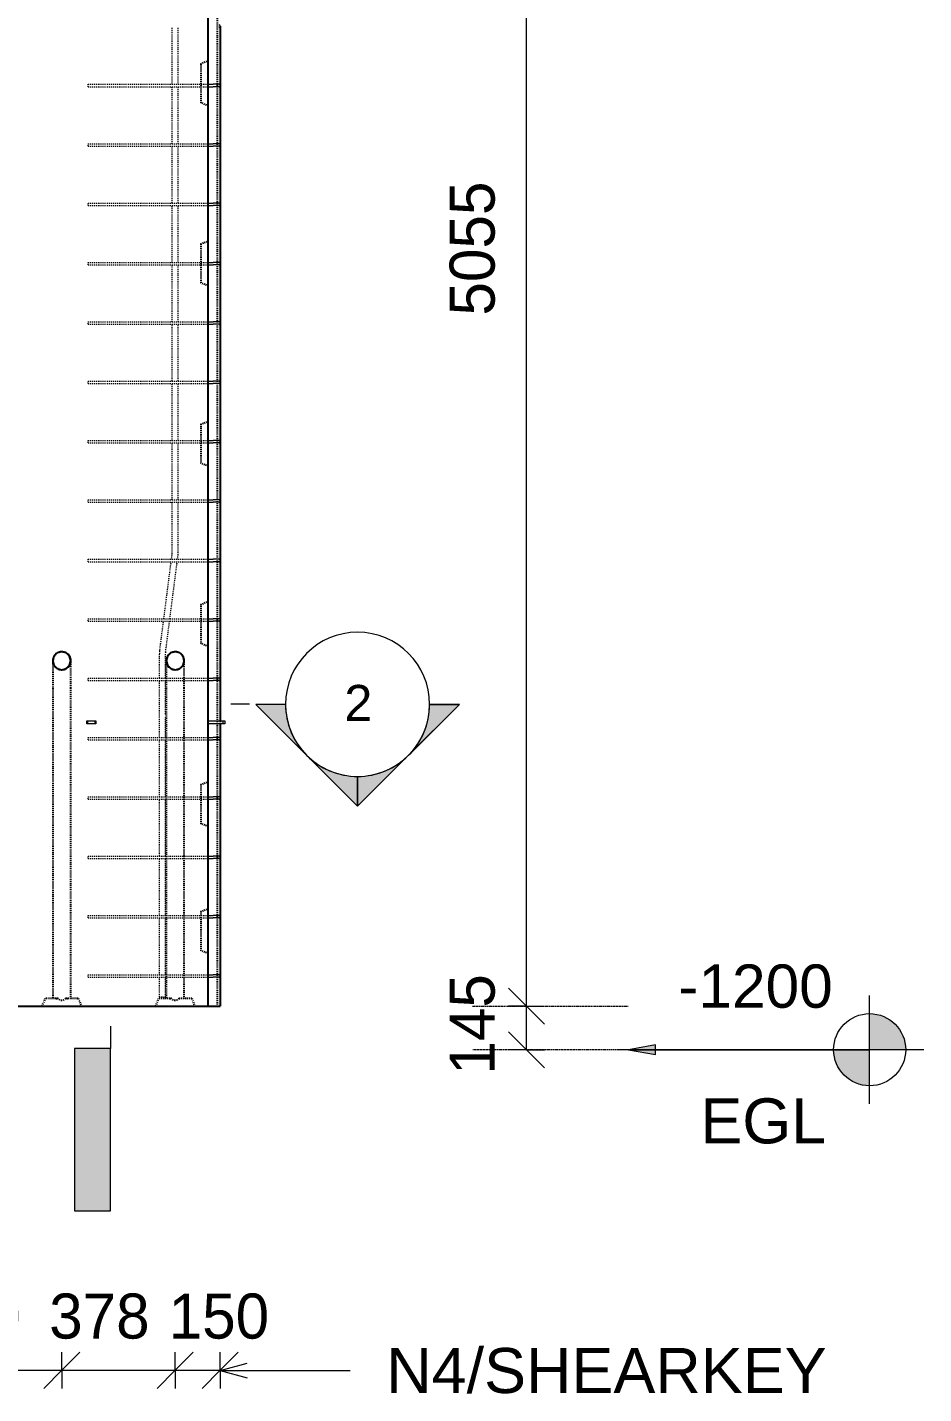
# Model space of a CAD drawing. Header units: millimetres. Extents: x -2679 to 14505, y -2685 to 13006.
# Drawn here: x 4848 to 7834, y -2685 to 1864 of the extents above; entities that cross this region are included whole.
import ezdxf

# ---------------------------------------------------------------- set-up
doc = ezdxf.new("R2010")
doc.units = ezdxf.units.MM
doc.linetypes.add('Dash', pattern=[6.36, 3.18, -3.18])
doc.linetypes.add('Overhead', pattern=[3.97, 2.38, -1.59])
for name, color, linetype, lineweight in [('A-ANNO-DIMS', 211, 'Continuous', 9), ('A-ANNO-DIMS-60', 211, 'Continuous', 9), ('A-FLOR-OVHD', 1, 'Overhead', 18), ('A-GENM', 13, 'Continuous', 18), ('A-WALL', 113, 'Continuous', 25), ('A-WALL-HDLN', 110, 'Dash', 25), ('G-ANNO-DIMS', 111, 'Continuous', 9), ('G-ANNO-SYMB', 111, 'Continuous', 9), ('G-ANNO-TEXT', 231, 'Continuous', 9), ('S-RBAR', 171, 'Continuous', 18)]:
    doc.layers.add(name, color=color, linetype=linetype, lineweight=lineweight)
doc.styles.add('Arial', font='arial.ttf', dxfattribs={"height": 120})
doc.styles.add('Arial_1', font='arial.ttf', dxfattribs={"height": 150})
doc.styles.add('Arial_2', font='arial.ttf', dxfattribs={"height": 144})
doc.styles.add('Nirmala UI Semilight', font='NirmalaS.ttf', dxfattribs={"height": 150})
doc.dimstyles.new('Arrow_Filled_-_2_5_NI_UI', dxfattribs={"dimscale": 304.8, "dimtxt": 157.104592, "dimasz": 0.393701, "dimexe": 0.19685, "dimexo": 0.0625, "dimgap": 0.19685, "dimtad": 1, "dimdec": 4, "dimzin": 0, "dimdsep": 46, "dimtxsty": 'Nirmala UI Semilight', "dimblk1": 'OBLIQUE', "dimblk2": 'OBLIQUE', "dimsah": 1, "dimcen": 0.09, "dimazin": 0, "dimtfac": 1, "dimtdec": 4, "dimtix": 1, "dimtmove": 2, "dimatfit": 3, "dimfxl": 0.19685, "dimfxlon": 1, "dimtvp": 1, "dimtolj": 1, "dimtzin": 0, "dimarcsym": 2})
doc.dimstyles.new('Arrow_Filled_-_2_5_NI_UI_1', dxfattribs={"dimscale": 304.8, "dimtxt": 157.104592, "dimasz": 0.393701, "dimexe": 0.19685, "dimexo": 0.0625, "dimgap": 0.19685, "dimtad": 1, "dimdec": 4, "dimzin": 0, "dimdsep": 46, "dimtxsty": 'Nirmala UI Semilight', "dimblk1": 'OBLIQUE', "dimblk2": 'OBLIQUE', "dimsah": 1, "dimcen": 0.09, "dimazin": 0, "dimtfac": 1, "dimtdec": 4, "dimtix": 1, "dimtmove": 0, "dimatfit": 3, "dimfxl": 0.19685, "dimfxlon": 1, "dimtvp": 1, "dimtolj": 1, "dimtzin": 0, "dimarcsym": 2})

# ---------------------------------------------------------------- blocks, each defined once
blk = doc.blocks.new('RR spread anchor face based - RR-SA-2_5-200-1726821-Elevation Front')
at = {"layer": 'A-GENM'}
for p, q in [((5045.6, 6760), (5048.1, 6760)), ((5045.6, 6750), (5045.6, 6760)), ((5048.1, 6750), (5045.6, 6750)), ((5048.1, 6760), (5073.1, 6760)), ((5048.1, 6760), (5048.1, 6750)), ((5073.1, 6750), (5048.1, 6750)), ((5073.1, 6760), (5075.6, 6760)), ((5073.1, 6760), (5073.1, 6750)), ((5075.6, 6750), (5073.1, 6750)), ((5075.6, 6760), (5075.6, 6750))]:
    blk.add_line(p, q, dxfattribs=at)
blk = doc.blocks.new('RR spread anchor face based - RR-SA-3_0-200-1726827-Elevation Front')
at = {"layer": 'A-GENM'}
for p, q in [((5450.6, 6760), (5500.6, 6760)), ((5500.6, 6750), (5450.6, 6750)), ((5500.6, 6760), (5505.6, 6760)), ((5500.6, 6750), (5500.6, 6760)), ((5505.6, 6750), (5500.6, 6750)), ((5505.6, 6760), (5505.6, 6750))]:
    blk.add_line(p, q, dxfattribs=at)
blk = doc.blocks.new('Detail View - M_Section Head - Filled SHOP DWG-1002450-Elevation Front')
at = {"layer": 'G-ANNO-SYMB'}
h = blk.add_hatch(color=256, dxfattribs=at)
edge = h.paths.add_edge_path()
edge.add_line((5608.6, -390.2), (5708, -390.2))
edge.add_arc((5948, -390.2), 240, 180, 225)
edge.add_line((5778.3, -559.9), (5608.6, -390.2))
h = blk.add_hatch(color=256, dxfattribs=at)
edge = h.paths.add_edge_path()
edge.add_line((6287.4, -390.2), (6117.7, -559.9))
edge.add_arc((5948, -390.2), 240, 315, 360)
edge.add_line((6188, -390.2), (6287.4, -390.2))
h = blk.add_hatch(color=256, dxfattribs=at)
edge = h.paths.add_edge_path()
edge.add_line((5948, -729.6), (5778.3, -559.9))
edge.add_arc((5948, -390.2), 240, 225, 270)
edge.add_line((5948, -630.2), (5948, -729.6))
h = blk.add_hatch(color=256, dxfattribs=at)
edge = h.paths.add_edge_path()
edge.add_line((5948, -729.6), (5948, -630.2))
edge.add_arc((5948, -390.2), 240, 270, 315)
edge.add_line((6117.7, -559.9), (5948, -729.6))
for p, q in [((5948, -729.6), (5608.6, -390.2)), ((5708, -390.2), (5608.6, -390.2)), ((5608.6, -390.2), (5778.3, -559.9)), ((5708, -390.2), (5608.6, -390.2)), ((5948, -729.6), (6287.4, -390.2)), ((6117.7, -559.9), (6287.4, -390.2)), ((6188, -390.2), (6287.4, -390.2)), ((6287.4, -390.2), (6188, -390.2)), ((5778.3, -559.9), (5948, -729.6)), ((5948, -729.6), (6117.7, -559.9)), ((5948, -630.2), (5948, -729.6)), ((5948, -729.6), (5948, -630.2))]:
    blk.add_line(p, q, dxfattribs=at)
for start, end in [(360, 180), (180, 360), (180, 225), (315, 0), (225, 270), (270, 315)]:
    blk.add_arc((5948, -390.2), 240, start, end, dxfattribs=at)
blk = doc.blocks.new('Detail View - M_Section Tail - Filled Horizontal-14034-Elevation Front')
at = {"layer": 'G-ANNO-SYMB'}
blk.add_hatch(color=256, dxfattribs=at).paths.add_polyline_path([(3118.2, -510.2), (3118.2, -390.2), (2578.2, -390.2), (2578.2, -510.2)])
for p, q in [((2578.2, -510.2), (2578.2, -390.2)), ((2578.2, -390.2), (3118.2, -390.2)), ((3118.2, -390.2), (3118.2, -510.2)), ((3118.2, -510.2), (2578.2, -510.2))]:
    blk.add_line(p, q, dxfattribs=at)
blk = doc.blocks.new('DIMBLOCK4-Elevation Front')
at = {"layer": 'A-ANNO-DIMS-60'}
for p, q in [((4362.6, -2607.4), (4422.6, -2547.4)), ((4362.6, -2607.4), (4362.6, -2547.4)), ((4962.6, -2607.4), (5022.6, -2547.4)), ((4962.6, -2607.4), (4962.6, -2547.4)), ((4362.6, -2607.4), (4302.6, -2667.4)), ((4362.6, -2607.4), (4962.6, -2607.4)), ((4362.6, -2607.4), (4362.6, -2667.4)), ((4962.6, -2607.4), (4902.6, -2667.4)), ((4962.6, -2607.4), (4962.6, -2667.4))]:
    blk.add_line(p, q, dxfattribs=at)
at = {"layer": 'A-ANNO-DIMS-60', "color": 0, "insert": (4491.2, -2351.7), "char_height": 150, "width": 411.328, "attachment_point": 1, "line_spacing_factor": 1.142579, "style": 'Nirmala UI Semilight'}
blk.add_mtext('600', dxfattribs=at)
blk = doc.blocks.new('_Oblique')
at = {"color": 0, "linetype": 'ByBlock', "lineweight": -2}
blk.add_line((-0.5, -0.5), (0.5, 0.5), dxfattribs=at)
blk = doc.blocks.new('DIMBLOCK5-Elevation Front')
at = {"layer": 'A-ANNO-DIMS-60'}
for p, q in [((4962.6, -2607.4), (5022.6, -2547.4)), ((4962.6, -2607.4), (4962.6, -2547.4)), ((5340.6, -2607.4), (5400.6, -2547.4)), ((5340.6, -2607.4), (5340.6, -2547.4)), ((4962.6, -2607.4), (4902.6, -2667.4)), ((4962.6, -2607.4), (5340.6, -2607.4)), ((4962.6, -2607.4), (4962.6, -2667.4)), ((5340.6, -2607.4), (5280.6, -2667.4)), ((5340.6, -2607.4), (5340.6, -2667.4))]:
    blk.add_line(p, q, dxfattribs=at)
at = {"layer": 'A-ANNO-DIMS-60', "color": 0, "insert": (4920.6, -2351.7), "char_height": 150, "width": 404.473, "attachment_point": 1, "line_spacing_factor": 1.142579, "style": 'Nirmala UI Semilight'}
blk.add_mtext('378', dxfattribs=at)
blk = doc.blocks.new('DIMBLOCK6-Elevation Front')
at = {"layer": 'A-ANNO-DIMS-60'}
for p, q in [((5340.6, -2607.4), (5400.6, -2547.4)), ((5340.6, -2607.4), (5340.6, -2547.4)), ((5490.6, -2607.4), (5550.6, -2547.4)), ((5490.6, -2607.4), (5490.6, -2547.4)), ((5340.6, -2607.4), (5280.6, -2667.4)), ((5340.6, -2607.4), (5490.6, -2607.4)), ((5340.6, -2607.4), (5340.6, -2667.4)), ((5490.6, -2607.4), (5430.6, -2667.4)), ((5490.6, -2607.4), (5490.6, -2667.4))]:
    blk.add_line(p, q, dxfattribs=at)
at = {"layer": 'A-ANNO-DIMS-60', "color": 0, "insert": (5318.7, -2351.7), "char_height": 150, "width": 370.196, "attachment_point": 1, "line_spacing_factor": 1.142579, "style": 'Nirmala UI Semilight'}
blk.add_mtext('150', dxfattribs=at)
blk = doc.blocks.new('DIMBLOCK81-Elevation Front')
at = {"layer": 'A-ANNO-DIMS-60'}
for p, q in [((6510.3, -1395), (6450.3, -1335)), ((6510.3, -1395), (6450.3, -1395)), ((6510.3, -1540), (6510.3, -1395)), ((6510.3, -1395), (6570.3, -1455)), ((6510.3, -1395), (6570.3, -1395)), ((6510.3, -1540), (6450.3, -1480)), ((6510.3, -1540), (6450.3, -1540)), ((6510.3, -1540), (6570.3, -1600)), ((6510.3, -1540), (6570.3, -1540))]:
    blk.add_line(p, q, dxfattribs=at)
at = {"layer": 'A-ANNO-DIMS-60', "color": 0, "insert": (6254.6, -1623.2), "char_height": 150, "width": 373.623, "attachment_point": 1, "rotation": 90, "line_spacing_factor": 1.142579, "style": 'Nirmala UI Semilight'}
blk.add_mtext('145', dxfattribs=at)
blk = doc.blocks.new('DIMBLOCK82-Elevation Front')
at = {"layer": 'A-ANNO-DIMS-60'}
for p, q in [((6510.3, 3660), (6450.3, 3720)), ((6510.3, 3660), (6450.3, 3660)), ((6510.3, -1395), (6510.3, 3660)), ((6510.3, 3660), (6570.3, 3600)), ((6510.3, 3660), (6570.3, 3660)), ((6510.3, -1395), (6450.3, -1335)), ((6510.3, -1395), (6450.3, -1395)), ((6510.3, -1395), (6570.3, -1455)), ((6510.3, -1395), (6570.3, -1395))]:
    blk.add_line(p, q, dxfattribs=at)
at = {"layer": 'A-ANNO-DIMS-60', "color": 0, "insert": (6254.6, 904), "char_height": 150, "width": 548.438, "attachment_point": 1, "rotation": 90, "line_spacing_factor": 1.142579, "style": 'Nirmala UI Semilight'}
blk.add_mtext('5055', dxfattribs=at)
blk = doc.blocks.new('Spot Elevations - M_Spot Elevation - Target Filled-10609-Elevation Front')
at = {"layer": 'G-ANNO-DIMS'}
h = blk.add_hatch(color=256, dxfattribs=at)
edge = h.paths.add_edge_path()
edge.add_line((7645.4, 7660), (7765.4, 7660))
edge.add_arc((7645.4, 7660), 120, 0, 90)
edge.add_line((7645.4, 7780), (7645.4, 7660))
h = blk.add_hatch(color=256, dxfattribs=at)
edge = h.paths.add_edge_path()
edge.add_line((7645.4, 7660), (7525.4, 7660))
edge.add_arc((7645.4, 7660), 120, 180, 270)
edge.add_line((7645.4, 7540), (7645.4, 7660))
for p, q in [((7645.4, 7480), (7645.4, 7840)), ((7825.4, 7660), (6805.4, 7660))]:
    blk.add_line(p, q, dxfattribs=at)
blk.add_circle((7645.4, 7660), 120, dxfattribs=at)

msp = doc.modelspace()

# ---------------------------------------------------------------- hatches: boundary and pattern name
at = {"layer": 'G-ANNO-DIMS'}
msp.add_hatch(color=256, dxfattribs=at).paths.add_polyline_path([(6850.56745, -1540), (6940.56745, -1555.86943), (6940.56745, -1524.13057)])

# ---------------------------------------------------------------- linework, layer by layer
at = {"layer": 'A-FLOR-OVHD'}
for p, q in [((6330.56745, -1395), (6850.56745, -1395)), ((6850.56745, -1540), (6330.56745, -1540))]:
    msp.add_line(p, q, dxfattribs=at)
at = {"layer": 'A-WALL'}
for p, q in [((5450.56745, -1395), (5450.56745, 7060)), ((5490.56745, 1867.28659), (5490.56745, 1670.38007)), ((5490.56745, 1669.61993), (5490.56745, 1472.71341)), ((5490.56745, 1471.95326), (5490.56745, 1275.04674)), ((5490.56745, 1274.28659), (5490.56745, 1077.38007)), ((5490.56745, 1076.61993), (5490.56745, 879.71341)), ((5490.56745, 878.95326), (5490.56745, 682.04674)), ((5490.56745, 681.28659), (5490.56745, 484.38007)), ((5490.56745, 483.61993), (5490.56745, 286.71341)), ((5490.56745, 285.95326), (5490.56745, 89.04674)), ((5490.56745, 88.28659), (5490.56745, -108.61993)), ((5490.56745, -109.38007), (5490.56745, -306.28659)), ((5490.56745, -307.04674), (5490.56745, -445)), ((5490.56745, -455), (5490.56745, -503.95326)), ((5490.56745, -504.71341), (5490.56745, -701.61993)), ((5490.56745, -702.38007), (5490.56745, -899.28659)), ((5490.56745, -900.04674), (5490.56745, -1096.95326)), ((5490.56745, -1097.71341), (5490.56745, -1294.61993)), ((5490.56745, -1295.38007), (5490.56745, -1395)), ((3234.56745, -1395), (5490.56745, -1395))]:
    msp.add_line(p, q, dxfattribs=at)
at = {"layer": 'A-WALL', "flags": 128}
for points in [[(4962.56745, -215), (4947.53295, -219.03919), (4936.54692, -230.06909), (4932.56745, -245)], [(4992.56745, -245), (4988.52826, -229.96549), (4977.49836, -218.97947), (4962.56745, -215)], [(5340.56745, -215), (5325.53295, -219.03919), (5314.54692, -230.06909), (5310.56745, -245)], [(5370.56745, -245), (5366.52826, -229.96549), (5355.49836, -218.97947), (5340.56745, -215)], [(4932.56745, -245), (4936.60665, -260.03451), (4947.63655, -271.02053), (4962.56745, -275)], [(4962.56745, -275), (4977.60196, -270.96081), (4988.58799, -259.93091), (4992.56745, -245)], [(4992.56745, -250.72272), (4992.56745, -245.13838), (4992.56745, -245)], [(5310.56745, -245), (5314.60665, -260.03451), (5325.63655, -271.02053), (5340.56745, -275)], [(5340.56745, -275), (5355.60196, -270.96081), (5366.58799, -259.93091), (5370.56745, -245)], [(5370.56745, -250.72272), (5370.56745, -245.13838), (5370.56745, -245)]]:
    msp.add_lwpolyline(points, dxfattribs=at)
at = {"layer": 'A-WALL'}
for centre, start, end in [((4962.56745, -245), 120.83030229, 149.6053058), ((4962.56745, -245), 90.72252687, 119.42229601), ((4962.56745, -245), 61.01869337, 89.26639009), ((4962.56745, -245), 30.83105155, 59.6045335), ((5340.56745, -245), 120.83030229, 149.6053058), ((5340.56745, -245), 90.72252687, 119.42229601), ((5340.56745, -245), 61.01869337, 89.26639009), ((5340.56745, -245), 30.83105155, 59.6045335), ((4962.56745, -245), 150.6727618, 179.61937532), ((4962.56745, -245), 180.42457698, 209.72326815), ((4962.56745, -245), 210.81300667, 239.62313313), ((4962.56745, -245), 241.01713814, 269.26797703), ((4962.56745, -245), 270.72093746, 299.42390155), ((4962.56745, -245), 300.81202935, 329.6241405), ((4962.56745, -245), 0.3777518, 29.77056829), ((4962.56745, -245), 330.71898335, 359.57221129), ((5340.56745, -245), 150.6727618, 179.61937532), ((5340.56745, -245), 180.42457698, 209.72326815), ((5340.56745, -245), 210.81300667, 239.62313313), ((5340.56745, -245), 241.01713814, 269.26797703), ((5340.56745, -245), 270.72093746, 299.42390155), ((5340.56745, -245), 300.81202935, 329.6241405), ((5340.56745, -245), 0.3777518, 29.77056829), ((5340.56745, -245), 330.71898335, 359.57221129)]:
    msp.add_arc(centre, 30, start, end, dxfattribs=at)
at = {"layer": 'A-WALL-HDLN'}
for p, q in [((5480.62415, 3650.4499), (5480.62415, -1395)), ((5425.56745, 1742.50781), (5450.56745, 1752.50781)), ((5425.56745, 1742.50781), (5425.56745, 1612.50781)), ((5450.56745, 1602.50781), (5425.56745, 1612.50781)), ((5425.56745, 1142.50781), (5450.56745, 1152.50781)), ((5425.56745, 1142.50781), (5425.56745, 1012.50781)), ((5450.56745, 1002.50781), (5425.56745, 1012.50781)), ((5425.56745, 542.50781), (5450.56745, 552.50781)), ((5425.56745, 542.50781), (5425.56745, 412.50781)), ((5450.56745, 402.50781), (5425.56745, 412.50781)), ((5425.56745, -57.49219), (5450.56745, -47.49219)), ((5425.56745, -57.49219), (5425.56745, -187.49219)), ((5450.56745, -197.49219), (5425.56745, -187.49219)), ((4932.56745, -335), (4932.56745, -1370)), ((4992.56745, -1370), (4992.56745, -335)), ((5310.56745, -335), (5310.56745, -1370)), ((5370.56745, -1370), (5370.56745, -335)), ((5490.56745, -445.04961), (5490.56745, -454.95039)), ((5425.56745, -657.49219), (5450.56745, -647.49219)), ((5425.56745, -657.49219), (5425.56745, -787.49219)), ((5450.56745, -797.49219), (5425.56745, -787.49219)), ((5425.56745, -1080), (5450.56745, -1070)), ((5425.56745, -1080), (5425.56745, -1210)), ((5450.56745, -1220), (5425.56745, -1210)), ((4897.56745, -1395), (4907.56745, -1370)), ((4950.57788, -1370), (4907.56745, -1370)), ((4943.96517, -1370), (4950.57788, -1370)), ((4974.55703, -1370), (4981.16974, -1370)), ((5017.56745, -1370), (4974.55703, -1370)), ((5017.56745, -1370), (5027.56745, -1395)), ((5275.56745, -1395), (5285.56745, -1370)), ((5328.57788, -1370), (5285.56745, -1370)), ((5321.96517, -1370), (5328.57788, -1370)), ((5352.55703, -1370), (5359.16974, -1370)), ((5395.56745, -1370), (5352.55703, -1370)), ((5395.56745, -1370), (5405.56745, -1395))]:
    msp.add_line(p, q, dxfattribs=at)
at = {"layer": 'A-WALL-HDLN', "flags": 128}
for points in [[(4932.56745, -245.38007), (4932.56745, -249.10169), (4932.56745, -261.03291), (4932.56745, -279.70613), (4932.56745, -303.41931), (4932.56745, -330.01104), (4932.56745, -335)], [(4992.56745, -335), (4992.56745, -308.13961), (4992.56745, -283.7275), (4992.56745, -263.98882), (4992.56745, -250.72272)], [(5310.56745, -245.38007), (5310.56745, -249.10169), (5310.56745, -261.03291), (5310.56745, -279.70613), (5310.56745, -303.41931), (5310.56745, -330.01104), (5310.56745, -335)], [(5370.56745, -335), (5370.56745, -308.13961), (5370.56745, -283.7275), (5370.56745, -263.98882), (5370.56745, -250.72272)], [(4962.56745, -1376.25), (4959.48935, -1375.85417), (4956.44373, -1374.67088), (4953.46275, -1372.71259), (4950.57788, -1370)], [(4974.55703, -1370), (4971.67216, -1372.71259), (4968.69118, -1374.67088), (4965.64556, -1375.85417), (4962.56745, -1376.25)], [(5340.56745, -1376.25), (5337.48935, -1375.85417), (5334.44373, -1374.67088), (5331.46275, -1372.71259), (5328.57788, -1370)], [(5352.55703, -1370), (5349.67216, -1372.71259), (5346.69118, -1374.67088), (5343.64556, -1375.85417), (5340.56745, -1376.25)]]:
    msp.add_lwpolyline(points, dxfattribs=at)
at = {"layer": 'G-ANNO-DIMS'}
for p, q in [((6940.56745, -1524.13057), (6850.56745, -1540)), ((6850.56745, -1540), (6940.56745, -1555.86943)), ((6850.56745, -1540), (7393.36677, -1540)), ((6940.56745, -1555.86943), (6940.56745, -1524.13057)), ((7393.36677, -1540), (7653.75826, -1540))]:
    msp.add_line(p, q, dxfattribs=at)
at = {"layer": 'G-ANNO-SYMB'}
for p, q in [((5587.97303, -390.18348), (5525.9534, -390.18348)), ((5124.96345, -1461.6663), (5124.96345, -1536.15154))]:
    msp.add_line(p, q, dxfattribs=at)
at = {"layer": 'G-ANNO-TEXT', "color": 7}
for q in [(5580.69518, -2583.86115), (5580.69518, -2632.09201), (5923.32204, -2607.97658)]:
    msp.add_line((5490.69518, -2607.97658), q, dxfattribs=at)
at = {"layer": 'S-RBAR', "linetype": 'Dash'}
for p, q in [((5330.56745, 1674), (5330.56745, 1863.66667)), ((5350.56745, 1674), (5350.56745, 1863.66667)), ((5050.56745, 1674), (5450.51785, 1674)), ((5050.56745, 1666), (5050.56745, 1674)), ((5050.56745, 1666), (5450.51785, 1666)), ((5330.56745, 1476.33333), (5330.56745, 1666)), ((5350.56745, 1476.33333), (5350.56745, 1666)), ((5050.56745, 1476.33333), (5450.51785, 1476.33333)), ((5050.56745, 1468.33333), (5050.56745, 1476.33333)), ((5050.56745, 1468.33333), (5450.51785, 1468.33333)), ((5330.56745, 1278.66667), (5330.56745, 1468.33333)), ((5350.56745, 1278.66667), (5350.56745, 1468.33333)), ((5050.56745, 1278.66667), (5450.51785, 1278.66667)), ((5050.56745, 1270.66667), (5050.56745, 1278.66667)), ((5050.56745, 1270.66667), (5450.51785, 1270.66667)), ((5330.56745, 1081), (5330.56745, 1270.66667)), ((5350.56745, 1081), (5350.56745, 1270.66667)), ((5050.56745, 1081), (5450.51785, 1081)), ((5050.56745, 1073), (5050.56745, 1081)), ((5050.56745, 1073), (5450.51785, 1073)), ((5330.56745, 883.33333), (5330.56745, 1073)), ((5350.56745, 883.33333), (5350.56745, 1073)), ((5050.56745, 883.33333), (5450.51785, 883.33333)), ((5050.56745, 875.33333), (5050.56745, 883.33333)), ((5050.56745, 875.33333), (5450.51785, 875.33333)), ((5330.56745, 685.66667), (5330.56745, 875.33333)), ((5350.56745, 685.66667), (5350.56745, 875.33333)), ((5050.56745, 685.66667), (5450.51785, 685.66667)), ((5050.56745, 677.66667), (5050.56745, 685.66667)), ((5050.56745, 677.66667), (5450.51785, 677.66667)), ((5330.56745, 488), (5330.56745, 677.66667)), ((5350.56745, 488), (5350.56745, 677.66667)), ((5050.56745, 488), (5450.51785, 488)), ((5050.56745, 480), (5050.56745, 488)), ((5050.56745, 480), (5450.51785, 480)), ((5330.56745, 290.33333), (5330.56745, 480)), ((5350.56745, 290.33333), (5350.56745, 480)), ((5050.56745, 290.33333), (5450.51785, 290.33333)), ((5050.56745, 282.33333), (5050.56745, 290.33333)), ((5050.56745, 282.33333), (5450.51785, 282.33333)), ((5330.56745, 115.82215), (5330.56745, 282.33333)), ((5350.56745, 115.82215), (5350.56745, 282.33333)), ((5050.56745, 92.66667), (5450.51785, 92.66667)), ((5050.56745, 84.66667), (5050.56745, 92.66667)), ((5327.96512, 92.66667), (5330.20148, 110.09471)), ((5348.1291, 92.66667), (5350.03883, 107.54919)), ((5050.56745, 84.66667), (5450.51785, 84.66667)), ((5302.60054, -105), (5326.93856, 84.66667)), ((5322.76453, -105), (5347.10254, 84.66667)), ((5050.56745, -105), (5450.51785, -105)), ((5050.56745, -113), (5050.56745, -105)), ((5050.56745, -113), (5450.51785, -113)), ((5288.67463, -213.52487), (5301.57398, -113)), ((5308.51198, -216.0704), (5321.73797, -113)), ((5288.14601, -302.66667), (5288.14601, -221.79783)), ((5308.14601, -302.66667), (5308.14601, -221.79783)), ((5050.56745, -302.66667), (5450.51785, -302.66667)), ((5050.56745, -310.66667), (5050.56745, -302.66667)), ((5050.56745, -310.66667), (5450.51785, -310.66667)), ((5288.14601, -500.33333), (5288.14601, -310.66667)), ((5308.14601, -422.57855), (5308.14601, -310.66667)), ((5308.14601, -500.33333), (5308.14601, -432.57855)), ((5050.56745, -500.33333), (5450.51785, -500.33333)), ((5050.56745, -508.33333), (5050.56745, -500.33333)), ((5050.56745, -508.33333), (5450.51785, -508.33333)), ((5288.14601, -698), (5288.14601, -508.33333)), ((5308.14601, -698), (5308.14601, -508.33333)), ((5050.56745, -698), (5450.51785, -698)), ((5050.56745, -706), (5050.56745, -698)), ((5050.56745, -706), (5450.51785, -706)), ((5288.14601, -895.66667), (5288.14601, -706)), ((5308.14601, -895.66667), (5308.14601, -706)), ((5050.56745, -895.66667), (5450.51785, -895.66667)), ((5050.56745, -903.66667), (5050.56745, -895.66667)), ((5050.56745, -903.66667), (5450.51785, -903.66667)), ((5288.14601, -1093.33333), (5288.14601, -903.66667)), ((5308.14601, -1093.33333), (5308.14601, -903.66667)), ((5050.56745, -1093.33333), (5450.51785, -1093.33333)), ((5050.56745, -1101.33333), (5050.56745, -1093.33333)), ((5050.56745, -1101.33333), (5450.51785, -1101.33333)), ((5288.14601, -1291), (5288.14601, -1101.33333)), ((5308.14601, -1291), (5308.14601, -1101.33333)), ((5050.56745, -1291), (5450.51785, -1291)), ((5050.56745, -1299), (5050.56745, -1291)), ((5050.56745, -1299), (5450.51785, -1299)), ((5288.14601, -1365), (5288.14601, -1299)), ((5308.14601, -1365), (5308.14601, -1299)), ((5308.14601, -1365), (5288.14601, -1365))]:
    msp.add_line(p, q, dxfattribs=at)
at = {"layer": 'S-RBAR'}
for p, q in [((5450.56745, 1674), (5466.56745, 1674)), ((5450.56745, 1666), (5466.56745, 1666)), ((5486.56745, 1674), (5466.56745, 1674)), ((5486.56745, 1666), (5466.56745, 1666)), ((5450.56745, 1476.33333), (5466.56745, 1476.33333)), ((5450.56745, 1468.33333), (5466.56745, 1468.33333)), ((5486.56745, 1476.33333), (5466.56745, 1476.33333)), ((5486.56745, 1468.33333), (5466.56745, 1468.33333)), ((5450.56745, 1278.66667), (5466.56745, 1278.66667)), ((5486.56745, 1278.66667), (5466.56745, 1278.66667)), ((5450.56745, 1270.66667), (5466.56745, 1270.66667)), ((5486.56745, 1270.66667), (5466.56745, 1270.66667)), ((5450.56745, 1081), (5466.56745, 1081)), ((5450.56745, 1073), (5466.56745, 1073)), ((5486.56745, 1081), (5466.56745, 1081)), ((5486.56745, 1073), (5466.56745, 1073)), ((5450.56745, 883.33333), (5466.56745, 883.33333)), ((5450.56745, 875.33333), (5466.56745, 875.33333)), ((5486.56745, 883.33333), (5466.56745, 883.33333)), ((5486.56745, 875.33333), (5466.56745, 875.33333)), ((5450.56745, 685.66667), (5466.56745, 685.66667)), ((5486.56745, 685.66667), (5466.56745, 685.66667)), ((5450.56745, 677.66667), (5466.56745, 677.66667)), ((5486.56745, 677.66667), (5466.56745, 677.66667)), ((5450.56745, 488), (5466.56745, 488)), ((5450.56745, 480), (5466.56745, 480)), ((5486.56745, 488), (5466.56745, 488)), ((5486.56745, 480), (5466.56745, 480)), ((5450.56745, 290.33333), (5466.56745, 290.33333)), ((5450.56745, 282.33333), (5466.56745, 282.33333)), ((5486.56745, 290.33333), (5466.56745, 290.33333)), ((5486.56745, 282.33333), (5466.56745, 282.33333)), ((5450.56745, 92.66667), (5466.56745, 92.66667)), ((5486.56745, 92.66667), (5466.56745, 92.66667)), ((5450.56745, 84.66667), (5466.56745, 84.66667)), ((5486.56745, 84.66667), (5466.56745, 84.66667)), ((5450.56745, -105), (5466.56745, -105)), ((5450.56745, -113), (5466.56745, -113)), ((5486.56745, -105), (5466.56745, -105)), ((5486.56745, -113), (5466.56745, -113)), ((5450.56745, -302.66667), (5466.56745, -302.66667)), ((5450.56745, -310.66667), (5466.56745, -310.66667)), ((5486.56745, -302.66667), (5466.56745, -302.66667)), ((5486.56745, -310.66667), (5466.56745, -310.66667)), ((5450.56745, -500.33333), (5466.56745, -500.33333)), ((5486.56745, -500.33333), (5466.56745, -500.33333)), ((5450.56745, -508.33333), (5466.56745, -508.33333)), ((5486.56745, -508.33333), (5466.56745, -508.33333)), ((5450.56745, -698), (5466.56745, -698)), ((5450.56745, -706), (5466.56745, -706)), ((5486.56745, -698), (5466.56745, -698)), ((5486.56745, -706), (5466.56745, -706)), ((5450.56745, -895.66667), (5466.56745, -895.66667)), ((5450.56745, -903.66667), (5466.56745, -903.66667)), ((5486.56745, -895.66667), (5466.56745, -895.66667)), ((5486.56745, -903.66667), (5466.56745, -903.66667)), ((5450.56745, -1093.33333), (5466.56745, -1093.33333)), ((5450.56745, -1101.33333), (5466.56745, -1101.33333)), ((5486.56745, -1093.33333), (5466.56745, -1093.33333)), ((5486.56745, -1101.33333), (5466.56745, -1101.33333)), ((5450.56745, -1291), (5466.56745, -1291)), ((5450.56745, -1299), (5466.56745, -1299)), ((5486.56745, -1291), (5466.56745, -1291)), ((5486.56745, -1299), (5466.56745, -1299))]:
    msp.add_line(p, q, dxfattribs=at)
for centre in [(5486.56745, 1867.66667), (5486.56745, 1670), (5486.56745, 1472.33333), (5486.56745, 1274.66667), (5486.56745, 1077), (5486.56745, 879.33333), (5486.56745, 681.66667), (5486.56745, 484), (5486.56745, 286.33333), (5486.56745, 88.66667), (5486.56745, -109), (5486.56745, -306.66667), (5486.56745, -504.33333), (5486.56745, -702), (5486.56745, -899.66667), (5486.56745, -1097.33333), (5486.56745, -1295)]:
    msp.add_arc(centre, 4, 270, 90, dxfattribs=at)
at = {"layer": 'S-RBAR', "linetype": 'Dash'}
for centre, radius, start, end in [((5285.56745, 115.82215), 45, 352.68776766, 0), ((5285.56745, 115.82215), 65, 352.68776766, 360), ((5353.14601, -221.79783), 65, 172.68776766, 180), ((5353.14601, -221.79783), 45, 172.68776766, 180)]:
    msp.add_arc(centre, radius, start, end, dxfattribs=at)

# ---------------------------------------------------------------- block references
at = {"layer": 'A-GENM'}
for name in ['RR spread anchor face based - RR-SA-2_5-200-1726821-Elevation Front', 'RR spread anchor face based - RR-SA-3_0-200-1726827-Elevation Front']:
    msp.add_blockref(name, (0, -7205), dxfattribs=at)
at = {"layer": 'G-ANNO-DIMS'}
msp.add_blockref('Spot Elevations - M_Spot Elevation - Target Filled-10609-Elevation Front', (8.33301, -9200), dxfattribs=at)
at = {"layer": 'G-ANNO-SYMB'}
msp.add_blockref('Detail View - M_Section Head - Filled SHOP DWG-1002450-Elevation Front', (0, 0), dxfattribs=at)
at = {"layer": 'G-ANNO-SYMB', "extrusion": (0, 0, -1), "rotation": 90.00000000000077}
msp.add_blockref('Detail View - M_Section Tail - Filled Horizontal-14034-Elevation Front', (-5515.14693, -4654.32169), dxfattribs=at)

# ---------------------------------------------------------------- texts
at = {"layer": 'G-ANNO-SYMB', "insert": (5903.94326, -325.58286), "char_height": 120, "width": 115.443, "attachment_point": 1, "style": 'Arial'}
msp.add_mtext('2', dxfattribs=at)
at = {"layer": 'G-ANNO-TEXT', "color": 7, "char_height": 150, "attachment_point": 1, "style": 'Arial_1'}
for s, insert, width in [('EGL', (7089.74955, -1701.94686), 505.063125), ('N4/SHEARKEY', (6043.32204, -2532.97658), 1770.126)]:
    msp.add_mtext(s, dxfattribs=dict(at, insert=insert, width=width))

# ---------------------------------------------------------------- dimensions: what is measured, and where the dimension line sits
at = {"layer": 'A-ANNO-DIMS'}
for base, p1, p2, override, picture, middle in [((6510.34037, 3660), (6450.34037, -1395), (6450.34037, 3660), {"dimpost": '<>', "dimfxl": 5055}, 'DIMBLOCK82-Elevation Front', (6372.82991, 1132.5)), ((6510.34037, -1395), (6450.34037, -1540), (6450.34037, -1395), {"dimpost": '<>', "dimfxl": 145}, 'DIMBLOCK81-Elevation Front', (6372.4115, -1467.5))]:
    dim = msp.add_linear_dim(base=base, p1=p1, p2=p2, angle=90, dimstyle='Arrow_Filled_-_2_5_NI_UI_1', override=override, dxfattribs=at)
    dim.commit()
    dim.dimension.update_dxf_attribs({"geometry": picture, "text_midpoint": middle})
dim = msp.add_linear_dim(base=(4962.56745, -2607.43963), p1=(4362.56745, -2547.43963), p2=(4962.56745, -2547.43963), dimstyle='Arrow_Filled_-_2_5_NI_UI_1', override={"dimpost": '<>', "dimfxl": 600}, dxfattribs=at)
dim.commit()
dim.dimension.update_dxf_attribs({"geometry": 'DIMBLOCK4-Elevation Front', "text_midpoint": (4662.56745, -2469.87687)})
for base, p1, p2, override, picture, middle in [((5340.56745, -2607.43963), (4962.56745, -2547.43963), (5340.56745, -2547.43963), {"dimpost": '<>', "dimfxl": 378}, 'DIMBLOCK5-Elevation Front', (5122.86261, -2451.73648)), ((5490.56745, -2607.43963), (5340.56745, -2547.43963), (5490.56745, -2547.43963), {"dimpost": '<>', "dimfxl": 150}, 'DIMBLOCK6-Elevation Front', (5503.84546, -2451.73648))]:
    dim = msp.add_linear_dim(base=base, p1=p1, p2=p2, dimstyle='Arrow_Filled_-_2_5_NI_UI', override=override, dxfattribs=at)
    dim.commit()
    dim.dimension.update_dxf_attribs({"geometry": picture, "text_midpoint": middle, "dimtype": 160})

# ---------------------------------------------------------------- next in the draw order: texts
at = {"layer": 'G-ANNO-DIMS', "insert": (7016.39129, -1256.27413), "char_height": 144, "width": 615.2807198, "attachment_point": 1, "line_spacing_factor": 0.941778, "style": 'Arial_2', "bg_fill": 3, "box_fill_scale": 0, "bg_fill_color": 256, "bg_fill_true_color": 3254780160, "bg_fill_transparency": 256}
msp.add_mtext('-1200', dxfattribs=at)

doc.saveas('drawing.dxf')
